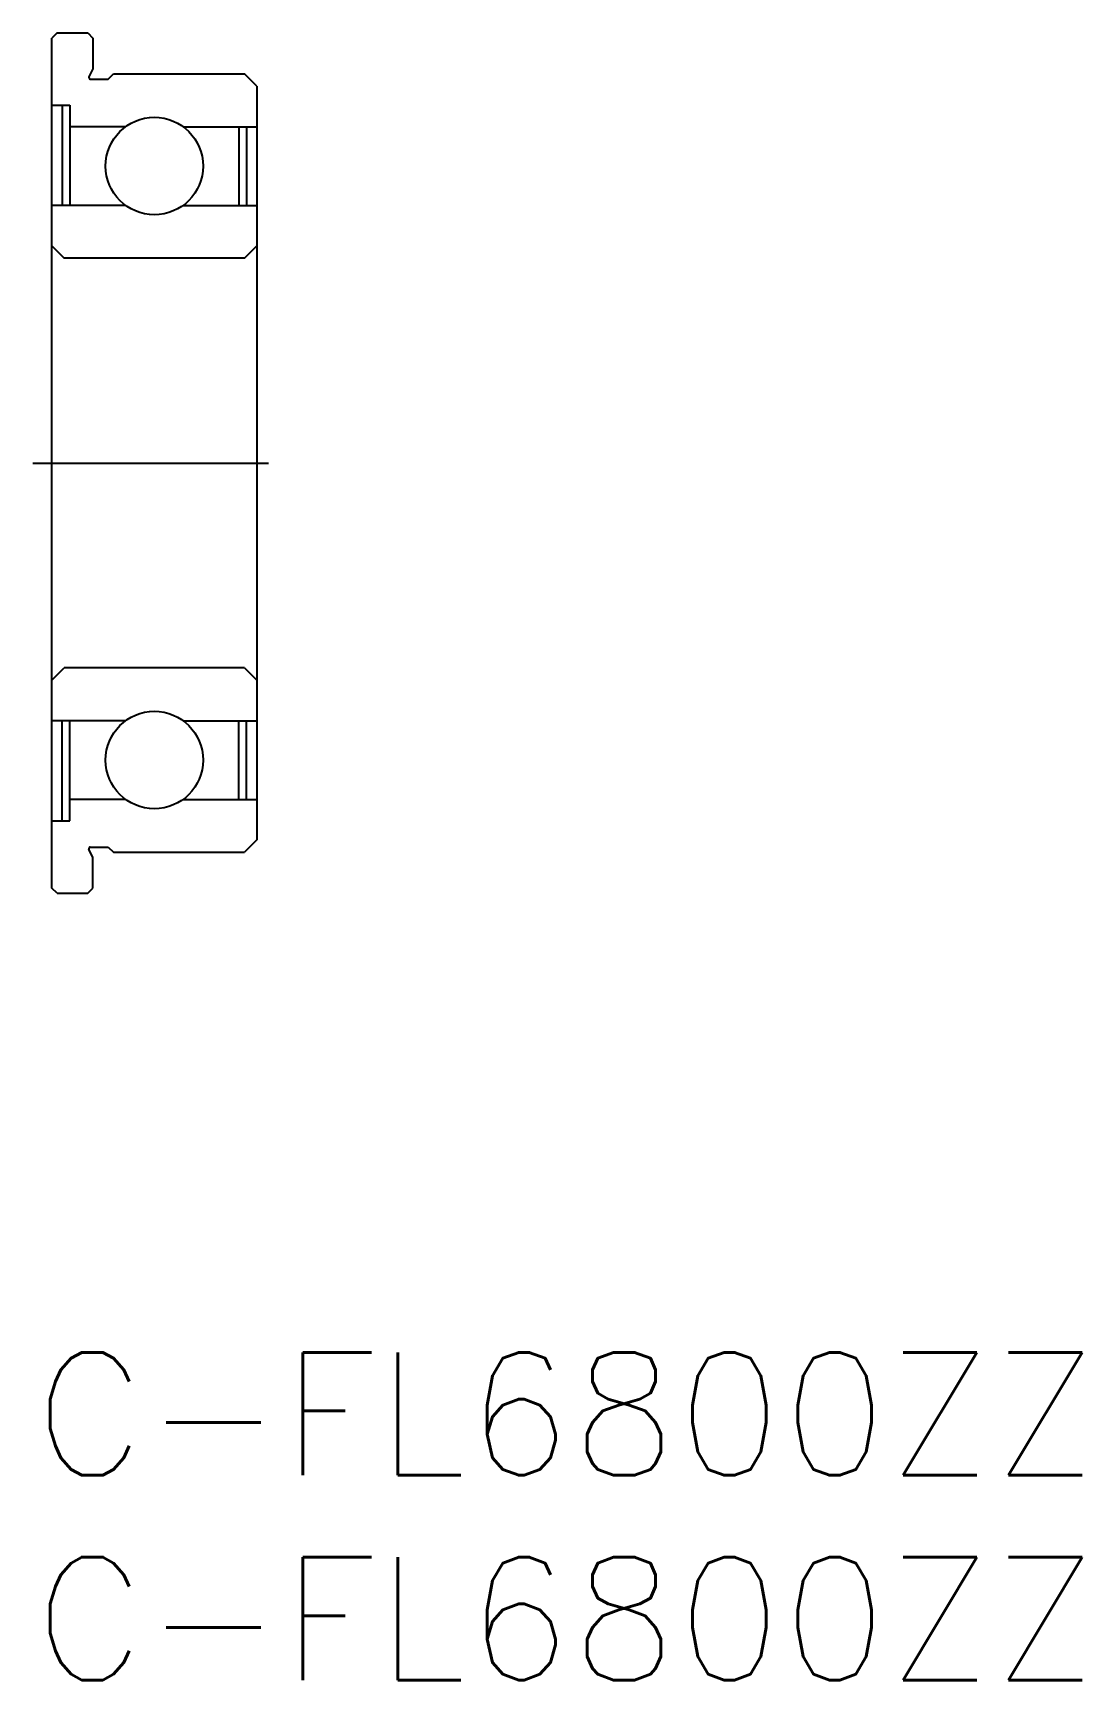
# Model space of a CAD drawing. Extents: x -0.5 to 25.2, y -8 to 32.2.
import ezdxf

# ---------------------------------------------------------------- set-up
doc = ezdxf.new("R2010")
doc.units = 0
doc.header["$LTSCALE"] = 7.5
doc.linetypes.add('CENTER', pattern=[2, 1.25, -0.25, 0.25, -0.25])
doc.layers.get('0').update_dxf_attribs({"linetype": 'CONTINUOUS'})
doc.layers.get('DEFPOINTS').update_dxf_attribs({"linetype": 'CONTINUOUS'})
doc.layers.add('CENTER', color=1, linetype='CENTER')
doc.styles.get("Standard").update_dxf_attribs({"font": 'ROMANS', "bigfont": 'BIGFONT'})

msp = doc.modelspace()

# ---------------------------------------------------------------- linework, layer by layer
at = {"color": 7, "linetype": 'CONTINUOUS'}
for p, q in [((0.125, 32.209), (0, 32.084)), ((0.125, 32.209), (0.875, 32.209)), ((0.875, 32.209), (1, 32.084)), ((0, 11.334), (0, 32.084)), ((0, 31.022), (0, 32.022)), ((1, 32.084), (1, 31.334)), ((1, 31.334), (0.902, 31.138)), ((0.936, 31.084), (1.375, 31.084)), ((1.375, 31.084), (1.5, 31.209)), ((1.5, 31.209), (4.7, 31.209)), ((5, 30.909), (4.7, 31.209)), ((5, 30.909), (5, 12.509)), ((0, 30.443), (0.438, 30.443)), ((0.25, 30.443), (0.25, 27.999)), ((0.438, 30.443), (0.438, 27.999)), ((1.796, 29.919), (0.438, 29.919)), ((3.204, 29.919), (5, 29.919)), ((4.562, 29.919), (4.562, 27.999)), ((4.75, 29.919), (4.75, 27.999)), ((1.796, 27.999), (0, 27.999)), ((3.204, 27.999), (5, 27.999)), ((0, 27.009), (0.3, 26.709)), ((4.7, 26.709), (5, 27.009)), ((4.7, 26.709), (0.3, 26.709)), ((0, 16.409), (0.3, 16.709)), ((4.7, 16.709), (0.3, 16.709)), ((4.7, 16.709), (5, 16.409)), ((1.796, 15.419), (0, 15.419)), ((0.25, 12.975), (0.25, 15.419)), ((0.438, 12.975), (0.438, 15.419)), ((3.204, 15.419), (5, 15.419)), ((4.562, 13.499), (4.562, 15.419)), ((4.75, 13.499), (4.75, 15.419)), ((1.796, 13.499), (0.438, 13.499)), ((3.204, 13.499), (5, 13.499)), ((0, 12.975), (0.438, 12.975)), ((5, 12.509), (4.7, 12.209)), ((1, 12.084), (0.902, 12.28)), ((0.936, 12.334), (1.375, 12.334)), ((1, 11.334), (1, 12.084)), ((1.375, 12.334), (1.5, 12.209)), ((1.5, 12.209), (4.7, 12.209)), ((0.125, 11.209), (0, 11.334)), ((0.875, 11.209), (1, 11.334)), ((0.125, 11.209), (0.875, 11.209))]:
    msp.add_line(p, q, dxfattribs=at)
for centre in [(2.5, 28.959), (2.5, 14.459)]:
    msp.add_circle(centre, 1.19, dxfattribs=at)
for centre, start, end in [((0.936, 31.122), 153.4349, 270), ((0.936, 12.297), 90, 206.5651)]:
    msp.add_arc(centre, 0.0375, start, end, dxfattribs=at)
at = {"layer": 'CENTER', "color": 1, "linetype": 'CENTER'}
msp.add_line((-0.465, 21.709), (5.291, 21.709), dxfattribs=at)
msp.add_line((-0.465, 21.709), (5.291, 21.709), dxfattribs=at)

# ---------------------------------------------------------------- texts
at = {"layer": 'DEFPOINTS'}
for p in [(-0.429, -3), (-0.429, -8)]:
    msp.add_text('C-FL6800ZZ', height=3, dxfattribs=at).set_placement(p)

doc.saveas('drawing.dxf')
